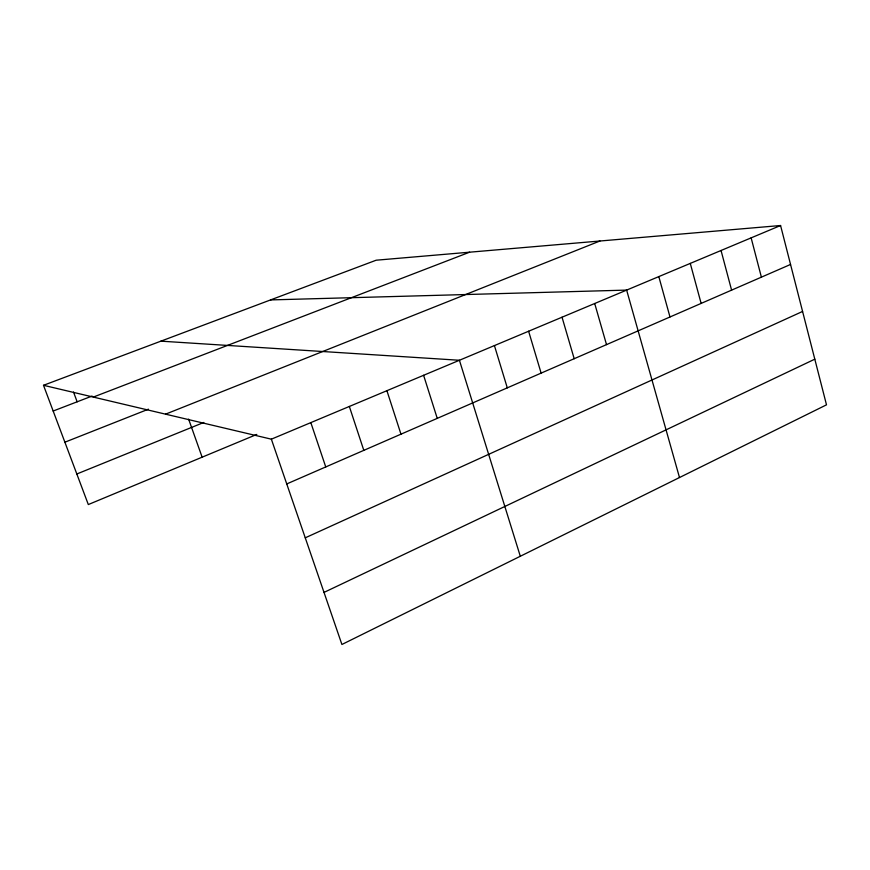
<?xml version="1.0" encoding="UTF-8"?>
<svg xmlns="http://www.w3.org/2000/svg" width="870" height="870" viewBox="0 0 870 870"><rect width="100%" height="100%" fill="white"/><g stroke="black" fill="none" stroke-linecap="round" stroke-linejoin="round"><path stroke-width="1.3" d="M324.01 592.405L814.809 359.169M305.261 537.823L802.586 311.449M286.741 483.937L790.547 264.458M271.364 439.176L780.575 225.515L826.5 404.833L341.91 644.485L271.364 439.176L43.5 385.301L88.316 504.556L256.813 434.424M76.832 473.987L203.797 422.461M165.55 414.163L599.908 241.012M64.88 442.199L148.455 409.172M53.168 411.031L92.079 396.057M93.318 397.079L469.604 252.191M43.5 385.301L376.177 260.206L780.575 225.515M270.548 299.922L626.639 290.101L679.492 477.532M160.906 341.16L459.425 360.267L520.303 556.256M73.526 392.065L77.147 401.81M188.616 419.122L202.134 457.185M310.829 422.613L325.75 466.951M349.338 406.453L363.812 450.366M386.911 390.684L400.972 434.184M423.603 375.296L437.251 418.372M494.421 345.586L507.297 387.857M528.612 331.231L541.129 373.121M562.031 317.213L574.189 358.723M594.699 303.51L606.52 344.629M658.818 276.606L669.987 316.984M690.28 263.403L701.133 303.412M721.045 250.495L731.594 290.145M751.136 237.869L761.391 277.16"/></g></svg>
